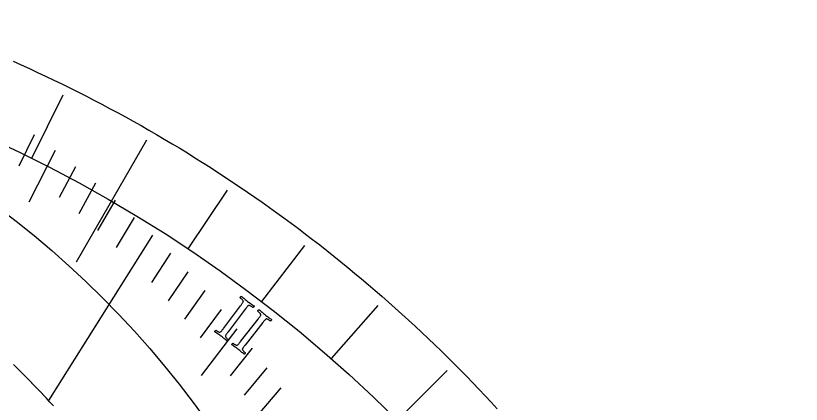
# Model space of a CAD drawing. Header units: millimetres. Extents: x -45 to 45, y -45 to 45.
# Drawn here: x 18.32 to 42.52, y 30.56 to 42.54 of the extents above; entities that cross this region are included whole.
import ezdxf

# ---------------------------------------------------------------- set-up
doc = ezdxf.new("R2010")
doc.units = ezdxf.units.MM
for name, color, linetype in [('CUT_INNER', 6, 'Continuous'), ('CUT_OUTER', 1, 'Continuous'), ('ENGRAVE', 7, 'Continuous'), ('ENGRAVE_FINE', 8, 'Continuous'), ('TEXT', 5, 'Continuous')]:
    doc.layers.add(name, color=color, linetype=linetype)

msp = doc.modelspace()

# ---------------------------------------------------------------- linework, layer by layer
at = {"layer": 'CUT_INNER'}
msp.add_lwpolyline([(19.4798, 30.5155), (19.3721, 30.6336), (19.3711, 30.6347), (19.2627, 30.7521), (19.2617, 30.7533), (19.1526, 30.87), (19.1515, 30.8711), (19.0417, 30.9872), (19.0406, 30.9883), (18.9301, 31.1037), (18.929, 31.1048), (18.8178, 31.2195), (18.8167, 31.2206), (18.7048, 31.3346), (18.7037, 31.3357), (18.5911, 31.449), (18.59, 31.4501), (18.4766, 31.5627), (18.4756, 31.5638), (18.3615, 31.6758), (18.3604, 31.6768), (18.2457, 31.7881)], dxfattribs=at)
at = {"layer": 'CUT_OUTER'}
msp.add_lwpolyline([(18.2352, 41.1397), (18.4872, 41.0271), (18.7386, 40.9129), (18.9893, 40.7971), (19.2393, 40.6798), (19.4885, 40.561), (19.737, 40.4407), (19.9848, 40.3188), (20.2318, 40.1954), (20.4781, 40.0705), (20.7236, 39.9441), (20.9683, 39.8162), (21.2122, 39.6868), (21.4553, 39.5559), (21.6976, 39.4235), (21.9391, 39.2896), (22.1798, 39.1543), (22.4196, 39.0175), (22.6586, 38.8792), (22.8967, 38.7394), (23.134, 38.5982), (23.3704, 38.4555), (23.6059, 38.3114), (23.8405, 38.1658), (24.0742, 38.0188), (24.3071, 37.8704), (24.539, 37.7205), (24.77, 37.5692), (25, 37.4166), (25.2291, 37.2625), (25.4573, 37.1069), (25.6845, 36.95), (25.9107, 36.7918), (26.136, 36.6321), (26.3603, 36.471), (26.5836, 36.3086), (26.8059, 36.1448), (27.0271, 35.9796), (27.2474, 35.8131), (27.4666, 35.6453), (27.6848, 35.4761), (27.902, 35.3055), (28.1181, 35.1337), (28.3331, 34.9605), (28.5471, 34.786), (28.76, 34.6101), (28.9718, 34.433), (29.1826, 34.2546), (29.3922, 34.0749), (29.6007, 33.8939), (29.8081, 33.7116), (30.0144, 33.5281), (30.2196, 33.3433), (30.4236, 33.1573), (30.6265, 32.97), (30.8282, 32.7814), (31.0288, 32.5916), (31.2282, 32.4006), (31.4264, 32.2084), (31.6234, 32.015), (31.8193, 31.8203), (32.0139, 31.6245), (32.2074, 31.4275), (32.3996, 31.2293), (32.5906, 31.0299), (32.7804, 30.8293), (32.9689, 30.6276), (33.1562, 30.4247)], dxfattribs=at)
at = {"layer": 'ENGRAVE'}
for points in [[(22.35, 38.7113), (20.175, 34.9441)], [(22.5369, 35.7748), (19.3282, 30.6814)], [(31.6077, 31.6077), (28.5318, 28.5318)]]:
    msp.add_lwpolyline(points, dxfattribs=at)
for centre, radius in [((0, 0), 42.525), ((0, 12.859), 29.684)]:
    msp.add_circle(centre, radius, dxfattribs=at)
at = {"layer": 'ENGRAVE_FINE'}
for points in [[(19.7703, 40.0902), (18.8083, 38.1395)], [(18.8825, 38.8685), (18.4149, 37.9061)], [(19.5306, 38.3854), (18.7205, 36.7933)], [(20.1635, 37.8885), (19.6595, 36.9415)], [(20.7809, 37.3784), (20.2589, 36.4395)], [(24.834, 37.1667), (23.6256, 35.3582)], [(21.3824, 36.8556), (20.8426, 35.9252)], [(21.9678, 36.3209), (21.4103, 35.3992)], [(27.2116, 35.4629), (25.8876, 33.7374)], [(23.0895, 35.2179), (22.4972, 34.3145)], [(23.6254, 34.6508), (23.016, 33.757)], [(24.1446, 34.0741), (23.5182, 33.1902)], [(24.6468, 33.4885), (24.0037, 32.6147)], [(29.4728, 33.6072), (28.0387, 31.972)], [(25.1321, 32.8945), (24.0317, 31.4543)], [(25.6002, 32.2928), (24.9241, 31.4399)], [(26.0513, 31.6838), (25.359, 30.8419)], [(26.4852, 31.0682), (25.777, 30.2374)]]:
    msp.add_lwpolyline(points, dxfattribs=at)
at = {"layer": 'TEXT'}
for points in [[(25.463, 33.736), (25.4879, 33.7174), (25.5127, 33.6994), (25.5374, 33.682), (25.562, 33.6651), (25.5867, 33.6481), (25.6119, 33.6307), (25.6376, 33.6127), (25.6637, 33.5942), (25.6636, 33.588), (25.6616, 33.5812), (25.6576, 33.574), (25.6518, 33.5662), (25.6452, 33.559), (25.639, 33.5535), (25.6332, 33.5496), (25.6279, 33.5474), (25.6216, 33.5519), (25.6129, 33.5578), (25.6018, 33.565), (25.5884, 33.5736), (25.5738, 33.5824), (25.5595, 33.5906), (25.5453, 33.5982), (25.5313, 33.6051), (25.5184, 33.6104), (25.5077, 33.6131), (25.499, 33.6132), (25.4924, 33.6108), (25.4833, 33.6035), (25.4737, 33.5946), (25.4638, 33.584), (25.4534, 33.5717), (25.4426, 33.5583), (25.4314, 33.5441), (25.4199, 33.5293), (25.408, 33.5137), (25.4061, 33.5112), (25.4042, 33.5087), (25.4023, 33.5061), (25.4004, 33.5036), (25.3985, 33.5011), (25.3966, 33.4986), (25.3947, 33.4961), (25.3928, 33.4936), (24.8625, 32.7941), (24.8606, 32.7916), (24.8587, 32.7891), (24.8568, 32.7866), (24.8549, 32.7841), (24.853, 32.7815), (24.851, 32.779), (24.8491, 32.7765), (24.8472, 32.774), (24.8355, 32.7584), (24.8244, 32.7434), (24.814, 32.7291), (24.8042, 32.7155), (24.7955, 32.7026), (24.7881, 32.6904), (24.7822, 32.679), (24.7776, 32.6683), (24.7774, 32.662), (24.7799, 32.654), (24.785, 32.6444), (24.7928, 32.633), (24.8023, 32.6209), (24.8126, 32.609), (24.8237, 32.5973), (24.8356, 32.5859), (24.847, 32.5754), (24.8566, 32.5669), (24.8643, 32.5602), (24.8702, 32.5555), (24.8694, 32.5498), (24.8671, 32.5433), (24.8633, 32.5359), (24.8581, 32.5276), (24.8521, 32.52), (24.8462, 32.5142), (24.8403, 32.5105), (24.8344, 32.5087), (24.8111, 32.5291), (24.7881, 32.5489), (24.7656, 32.5683), (24.7435, 32.5872), (24.7214, 32.6057), (24.6986, 32.6242), (24.6753, 32.6425), (24.6515, 32.6608), (24.628, 32.6783), (24.604, 32.6956), (24.5795, 32.7127), (24.5546, 32.7297), (24.5294, 32.7466), (24.5038, 32.7635), (24.4779, 32.7805), (24.4517, 32.7975), (24.4518, 32.8036), (24.4538, 32.8103), (24.4577, 32.8176), (24.4635, 32.8255), (24.47, 32.8328), (24.4761, 32.8384), (24.4817, 32.8424), (24.4869, 32.8447), (24.4931, 32.8404), (24.5016, 32.8348), (24.5125, 32.8279), (24.5256, 32.8198), (24.54, 32.8114), (24.5544, 32.8038), (24.569, 32.797), (24.5836, 32.7909), (24.5969, 32.7863), (24.6075, 32.7841), (24.6155, 32.7842), (24.6208, 32.7866), (24.6319, 32.7952), (24.6434, 32.8058), (24.6553, 32.8185), (24.6675, 32.8331), (24.6802, 32.8492), (24.6931, 32.8659), (24.7065, 32.8833), (24.7202, 32.9015), (25.2474, 33.6032), (25.2611, 33.6215), (25.2743, 33.6394), (25.2869, 33.6568), (25.2991, 33.6737), (25.31, 33.6899), (25.319, 33.7051), (25.326, 33.7193), (25.3312, 33.7325), (25.3324, 33.739), (25.3303, 33.747), (25.3248, 33.7566), (25.3159, 33.7677), (25.305, 33.7795), (25.2936, 33.7913), (25.2816, 33.803), (25.269, 33.8146), (25.2571, 33.8252), (25.2472, 33.8338), (25.2391, 33.8406), (25.233, 33.8454), (25.2337, 33.8511), (25.2358, 33.8577), (25.2394, 33.8652), (25.2446, 33.8735), (25.2504, 33.8813), (25.2563, 33.8871), (25.2623, 33.8909), (25.2682, 33.8927), (25.2933, 33.8725), (25.3181, 33.8524), (25.3426, 33.8324), (25.3668, 33.8123), (25.3909, 33.7925), (25.4149, 33.7732), (25.439, 33.7544), (25.463, 33.736)], [(26.0029, 33.3216), (26.0275, 33.3027), (26.052, 33.2843), (26.0764, 33.2664), (26.1007, 33.2491), (26.1252, 33.2318), (26.1501, 33.2139), (26.1755, 33.1955), (26.2013, 33.1766), (26.2011, 33.1704), (26.199, 33.1637), (26.1949, 33.1565), (26.1889, 33.1488), (26.1822, 33.1417), (26.1759, 33.1363), (26.1701, 33.1325), (26.1647, 33.1304), (26.1585, 33.135), (26.1499, 33.1411), (26.139, 33.1485), (26.1256, 33.1572), (26.1112, 33.1663), (26.097, 33.1747), (26.0829, 33.1825), (26.0691, 33.1896), (26.0563, 33.1952), (26.0456, 33.198), (26.0369, 33.1983), (26.0303, 33.196), (26.0211, 33.1889), (26.0114, 33.1801), (26.0012, 33.1696), (25.9906, 33.1576), (25.9796, 33.1443), (25.9682, 33.1303), (25.9565, 33.1156), (25.9443, 33.1002), (25.9424, 33.0977), (25.9404, 33.0953), (25.9385, 33.0928), (25.9365, 33.0903), (25.9346, 33.0878), (25.9327, 33.0853), (25.9307, 33.0828), (25.9288, 33.0804), (25.3873, 32.3896), (25.3854, 32.3871), (25.3834, 32.3846), (25.3815, 32.3821), (25.3795, 32.3796), (25.3776, 32.3771), (25.3756, 32.3746), (25.3737, 32.3722), (25.3717, 32.3697), (25.3597, 32.3543), (25.3484, 32.3395), (25.3377, 32.3254), (25.3277, 32.3119), (25.3188, 32.2991), (25.3113, 32.287), (25.3051, 32.2757), (25.3004, 32.2651), (25.3001, 32.2588), (25.3024, 32.2508), (25.3074, 32.2411), (25.315, 32.2296), (25.3243, 32.2173), (25.3344, 32.2053), (25.3453, 32.1934), (25.3571, 32.1818), (25.3683, 32.1711), (25.3777, 32.1624), (25.3853, 32.1557), (25.3912, 32.1508), (25.3903, 32.1452), (25.3879, 32.1387), (25.384, 32.1313), (25.3786, 32.1232), (25.3725, 32.1156), (25.3665, 32.1099), (25.3605, 32.1063), (25.3546, 32.1046), (25.3316, 32.1253), (25.309, 32.1456), (25.2868, 32.1653), (25.265, 32.1845), (25.2432, 32.2034), (25.2207, 32.2222), (25.1977, 32.241), (25.1742, 32.2596), (25.1509, 32.2775), (25.1272, 32.2952), (25.1031, 32.3127), (25.0784, 32.3301), (25.0534, 32.3474), (25.0281, 32.3647), (25.0025, 32.3821), (24.9766, 32.3995), (24.9769, 32.4057), (24.979, 32.4123), (24.983, 32.4196), (24.9888, 32.4273), (24.9955, 32.4345), (25.0016, 32.4401), (25.0073, 32.444), (25.0126, 32.4462), (25.0187, 32.4417), (25.0272, 32.436), (25.0379, 32.429), (25.0509, 32.4206), (25.0651, 32.412), (25.0795, 32.4042), (25.0939, 32.3971), (25.1084, 32.3908), (25.1216, 32.386), (25.1322, 32.3836), (25.1402, 32.3836), (25.1456, 32.3859), (25.1568, 32.3944), (25.1685, 32.4048), (25.1805, 32.4172), (25.193, 32.4317), (25.2059, 32.4475), (25.2191, 32.464), (25.2328, 32.4813), (25.2468, 32.4992), (25.7852, 33.1923), (25.7992, 33.2104), (25.8126, 33.228), (25.8256, 33.2452), (25.838, 33.262), (25.8492, 33.278), (25.8584, 33.2931), (25.8657, 33.3072), (25.871, 33.3203), (25.8724, 33.3267), (25.8704, 33.3348), (25.865, 33.3444), (25.8563, 33.3557), (25.8456, 33.3677), (25.8344, 33.3796), (25.8226, 33.3915), (25.8102, 33.4033), (25.7985, 33.4141), (25.7887, 33.4229), (25.7807, 33.4298), (25.7747, 33.4347), (25.7754, 33.4405), (25.7777, 33.447), (25.7815, 33.4544), (25.7867, 33.4627), (25.7927, 33.4703), (25.7987, 33.476), (25.8047, 33.4797), (25.8107, 33.4814), (25.8355, 33.4609), (25.8599, 33.4404), (25.8841, 33.4199), (25.908, 33.3995), (25.9317, 33.3793), (25.9554, 33.3596), (25.9792, 33.3404), (26.0029, 33.3216)]]:
    msp.add_lwpolyline(points, close=True, dxfattribs=at)

doc.saveas('drawing.dxf')
